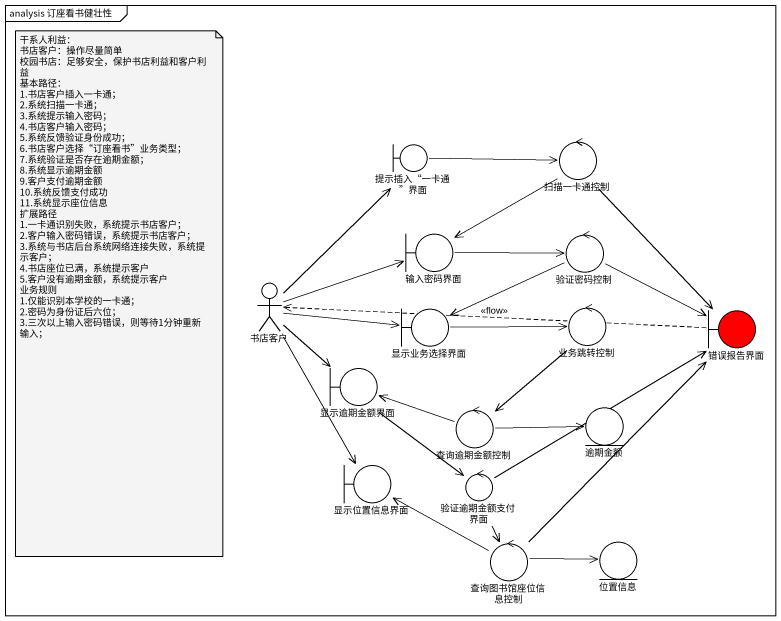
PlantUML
@startuml
mainframe analysis 订座看书健壮性
boundary "提示插入“一卡通”界面" as 提示插入_一卡通_界面
control 扫描一卡通控制
boundary 输入密码界面
control 验证密码控制
actor 书店客户
boundary 显示业务选择界面
control 业务跳转控制
boundary 错误报告界面 #FF0000
boundary 显示逾期金额界面
control 查询逾期金额控制
entity 逾期金额
boundary 显示位置信息界面
control 验证逾期金额支付界面
control 查询图书馆座位信息控制
entity 位置信息
提示插入_一卡通_界面 -right-> 扫描一卡通控制
扫描一卡通控制 --> 输入密码界面
扫描一卡通控制 --> 错误报告界面
输入密码界面 -right-> 验证密码控制
验证密码控制 -left-> 显示业务选择界面
验证密码控制 -right-> 错误报告界面
书店客户 -up-> 提示插入_一卡通_界面
书店客户 -right-> 输入密码界面
书店客户 -right-> 显示业务选择界面
书店客户 --> 显示逾期金额界面
书店客户 --> 显示位置信息界面
显示业务选择界面 -right-> 业务跳转控制
业务跳转控制 --> 查询逾期金额控制
错误报告界面 .left.> 书店客户 : <<flow>>
显示逾期金额界面 --> 验证逾期金额支付界面
查询逾期金额控制 -left-> 显示逾期金额界面
查询逾期金额控制 -right-> 逾期金额
验证逾期金额支付界面 -up-> 错误报告界面
验证逾期金额支付界面 --> 查询图书馆座位信息控制
查询图书馆座位信息控制 -up-> 错误报告界面
查询图书馆座位信息控制 -up-> 显示位置信息界面
查询图书馆座位信息控制 -right-> 位置信息
note as N1
  干系人利益：
  书店客户：操作尽量简单
  校园书店：足够安全，保护书店利益和客户利益
  基本路径：
  1.书店客户插入一卡通；
  2.系统扫描一卡通；
  3.系统提示输入密码；
  4.书店客户输入密码；
  5.系统反馈验证身份成功；
  6.书店客户选择“订座看书”业务类型；
  7.系统验证是否存在逾期金额；
  8.系统显示逾期金额
  9.客户支付逾期金额
  10.系统反馈支付成功
  11.系统显示座位信息
  扩展路径
  1.一卡通识别失败，系统提示书店客户；
  2.客户输入密码错误，系统提示书店客户；
  3.系统与书店后台系统网络连接失败，系统提示客户；
  4.书店座位已满，系统提示客户
  5.客户没有逾期金额，系统提示客户
  业务规则
  1.仅能识别本学校的一卡通；
  2.密码为身份证后六位；
  3.三次以上输入密码错误，则等待1分钟重新输入；
end note
@enduml
